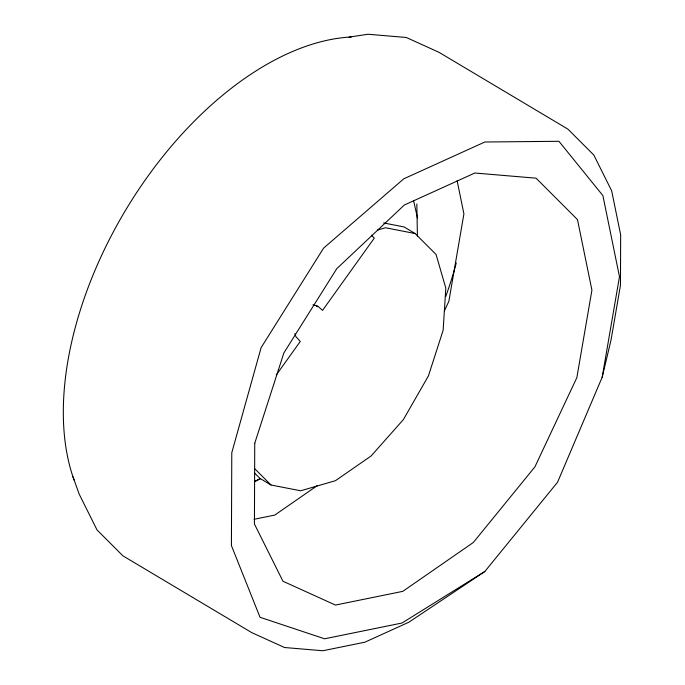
<?xml version="1.0" encoding="UTF-8"?>
<svg xmlns="http://www.w3.org/2000/svg" width="685" height="685" viewBox="0 0 685 685"><rect width="100%" height="100%" fill="white"/><g stroke="black" fill="none" stroke-linecap="round" stroke-linejoin="round"><path stroke-width="1.03" d="M417.413 236.008L416.831 203.976M602.166 377.272L619.48 276.714L602.894 195.593L558.934 141.29L484.843 142.009L403.79 178.802L323.603 248.124L261.113 347.629L231.787 452.716L231.419 545.585L260.026 617.279L324.579 638.797L402.009 623.025L484.852 571.487L557.564 482.206L602.166 377.272L611.054 339.923L620.456 285.302L620.661 234.861L611.654 190.798L593.827 155.05L567.959 129.165L439.076 52.36L406.299 37.478L368.042 34.25L349.025 37.127M444.351 310.939L448.855 301.34L463.916 213.891L457.126 180.686M276.243 375.029L300.278 341.472L295.877 336.592L294.892 333.638M317.472 485.494L274.788 515.069L254.067 519.29M484.852 571.487L408.902 622.194L364.882 642.188L322.823 650.75L284.566 647.522L251.789 632.64L122.906 555.835L97.039 529.95L79.212 494.202L72.953 476.769M377.349 230.117L385.501 227.754L415.136 233.542L436.08 254.495L445.807 288.094L443.144 330.264L428.408 375.945L403.379 419.605L371.082 455.996L335.402 480.716L300.647 490.785L271.012 484.997L259.923 478.387L254.683 473.147M383.609 222.942L404.047 226.932L415.136 233.542M312.951 304.876L317.729 306.075L322.532 310.399L374.293 238.123L371.356 235.186M315.888 305.407L317.463 306.829M254.555 468.531L271.012 484.997M413.517 200.371L417.499 218.087M260.189 478.798A221.632 127.778 -59.2 0 1 254.358 481.778M260.317 478.515A221.615 127.77 -59.2 0 1 254.486 481.487M456.296 262.929A284.292 163.903 -59.2 0 1 445.721 296.588M74.049 479.92A284.292 163.903 -59.2 0 1 130.604 202.015A284.292 163.903 -59.2 0 1 351.217 36.999M254.743 443.229L254.426 523.999L282.965 581.24L335.444 605.069L402.789 591.352L473.344 542.469L534.917 466.862L576.856 377.623L591.917 290.166L577.489 219.62L536.072 178.186L474.825 173.014L404.338 205.012L336.797 268.648L283.881 352.912L254.743 443.229"/></g></svg>
